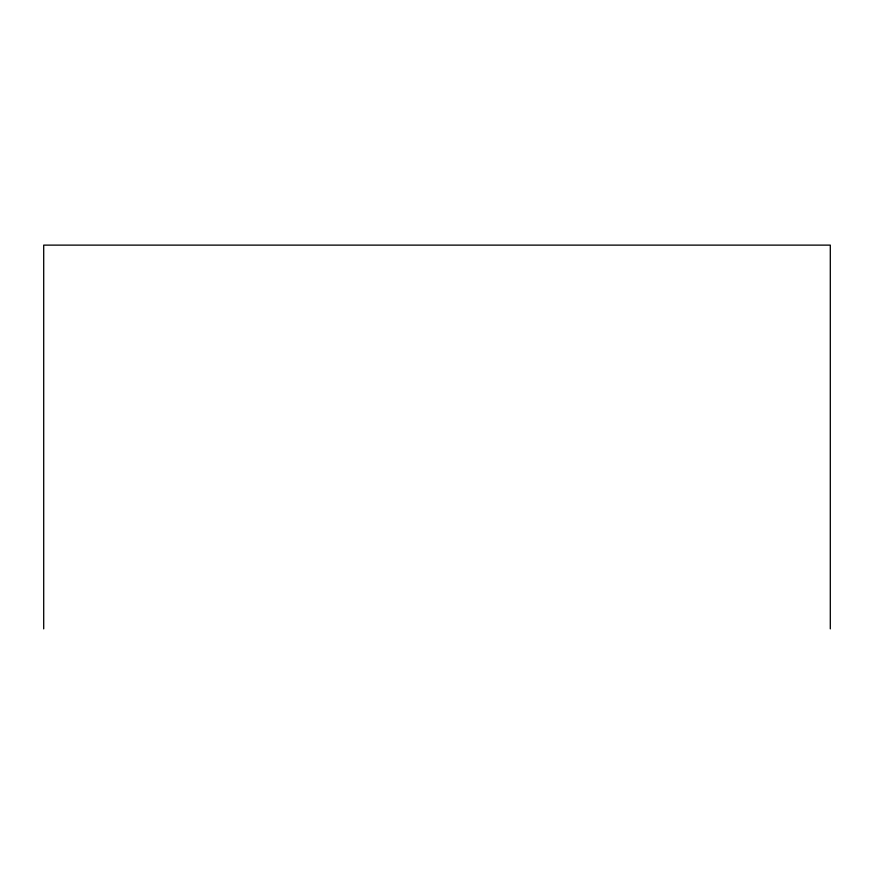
<?xml version="1.0" encoding="UTF-8"?>
<svg xmlns="http://www.w3.org/2000/svg" width="874" height="874" viewBox="0 0 874 874"><rect width="100%" height="100%" fill="white"/><g stroke="black" fill="none" stroke-linecap="round" stroke-linejoin="round"><path stroke-width="1.31" d="M830.3 628.876L830.3 245.124L43.7 245.124L43.7 628.876"/></g></svg>
